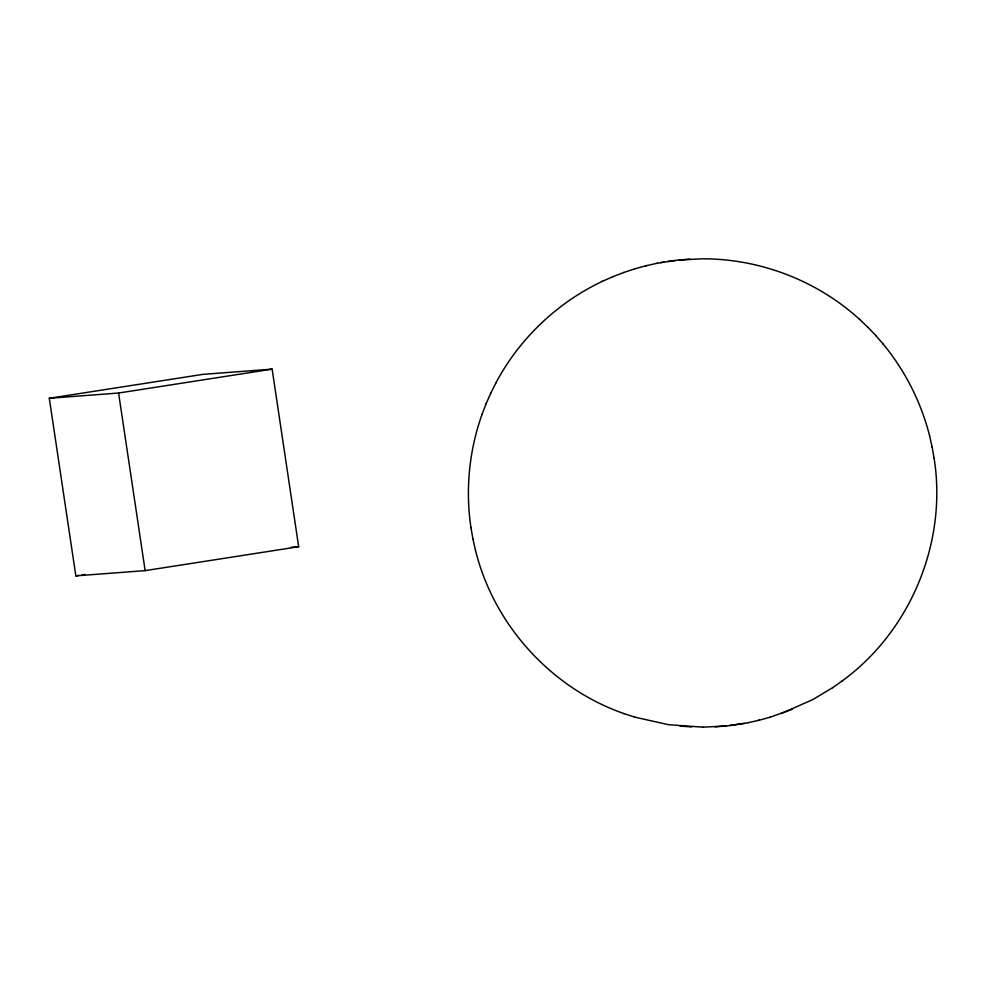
<?xml version="1.0" encoding="UTF-8"?>
<svg xmlns="http://www.w3.org/2000/svg" width="986" height="986" viewBox="0 0 986 986"><rect width="100%" height="100%" fill="white"/><g stroke="black" fill="none" stroke-linecap="round" stroke-linejoin="round"><path stroke-width="1.48" d="M482.105 414.169C469.176 450.343 465.244 489.685 470.963 527.683M481.994 414.44L486.234 403.447M495.921 382.925L496.02 382.679C519.449 338.629 557.349 302.542 602.483 281.281M486.123 403.705L490.868 392.946M490.769 393.192L496.02 382.679M841.995 681.092C910.62 631.213 947.472 542.09 934.099 458.317M781.319 713.519L812.969 699.493L832.837 687.55M832.628 687.698L842.229 680.932M612.725 276.746L623.744 272.481M602.236 281.404L612.935 276.647M792.251 709.304L770.202 717.179M623.608 272.53L634.577 268.907M758.542 720.372L759.417 720.162M645.645 265.838L646.52 265.628M634.701 268.858L645.756 265.813M759.306 720.187L770.362 717.142M743.382 723.539L748.066 722.701M657.009 263.299L661.68 262.461M646.212 265.702L657.169 263.262M747.992 722.713L758.887 720.285M660.682 262.633L678.639 260.045L701.995 258.825C759.639 258.566 817 280.542 859.607 319.402M744.381 723.367L726.435 725.955L702.969 727.175M661.939 262.424L663.898 262.103M742.31 723.712L732.795 725.141M49.3 398.27L202.833 374.372L272.136 369.134L298.672 546.725L145.139 570.623L75.836 575.861L49.3 398.27L118.591 393.032L272.136 369.134M75.836 575.861L78.88 575.38M81.924 574.912L84.969 574.444M732.191 725.228L731.07 725.376M673.734 260.649L667.929 261.45M674.264 260.587L675.262 260.452M730.811 725.413L729.813 725.548M726.337 725.967L715.096 726.842M689.966 259.158L678.836 260.033M291.141 547.304L298.672 546.725M703.08 727.175L668.607 724.71L634.811 717.155M691.679 726.928L679.983 726.09M475.449 550.077C493.666 624.816 551.26 688.24 623.891 713.568L624.187 713.654M623.891 713.568L635.07 717.229M859.422 319.205L867.939 327.315M883.185 344.114L883.394 344.324C905.259 370.995 921.195 402.473 929.625 435.923M867.742 327.118L875.876 335.634M875.667 335.425L883.394 344.324M929.588 435.787L932.152 447.126M472.91 538.874L475.474 550.213M932.127 446.991L934.124 458.453M470.938 527.547L472.947 539.009M118.591 393.032L145.139 570.623"/></g></svg>
